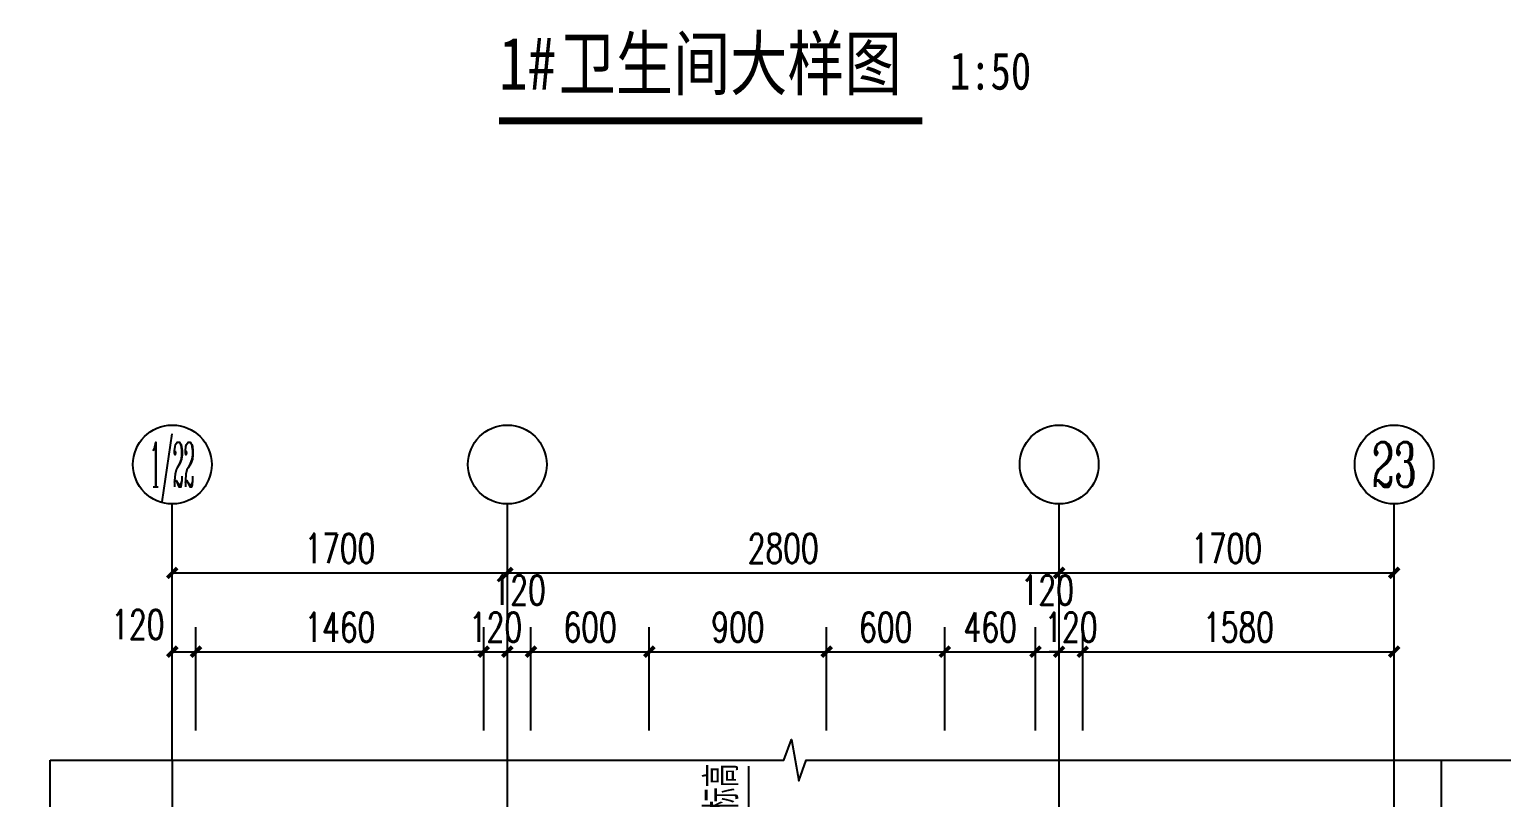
# Model space of a CAD drawing. Extents: x 13898408 to 14113608, y -853943 to -68012.
# Drawn here: x 14094817 to 14102287, y -840368 to -836469 of the extents above; entities that cross this region are included whole.
import ezdxf
from ezdxf.enums import TextEntityAlignment as Align

# ---------------------------------------------------------------- set-up
doc = ezdxf.new("R2010")
doc.units = 0
doc.header["$LTSCALE"] = 1000
doc.header["$MEASUREMENT"] = 0
doc.linetypes.add('DOTE', pattern=[2.42, 2, -0.2, 0.02, -0.2])
for name, color, linetype in [('AXIS', 3, 'Continuous'), ('AXIS_TEXT', 7, 'Continuous'), ('DIM_ELEV', 3, 'Continuous'), ('DIM_SYMB', 3, 'Continuous'), ('DOTE', 1, 'DOTE'), ('PUB_TEXT', 7, 'Continuous'), ('WALL-PARAPET', 6, 'Continuous')]:
    doc.layers.add(name, color=color, linetype=linetype)
doc.styles.add('_TCH_AXIS', font='COMPLEX', dxfattribs={"bigfont": 'GBCBIG'})
doc.styles.add('_TCH_DIM', font='SIMPLEX', dxfattribs={"bigfont": 'GBCBIG'})
doc.styles.add('_TCH_DIM_T3', font='SIMPLEX', dxfattribs={"width": 0.705882, "bigfont": 'GBCBIG'})
doc.styles.add('COMPLEX', font='COMPLEX')
doc.styles.add('YAYA', font='', dxfattribs={"width": 0.8, "height": 1})
doc.styles.get('YAYA').set_extended_font_data('SimSun')
doc.dimstyles.new('_TCH_ARCH&&50', dxfattribs={"dimtxt": 148.75, "dimasz": 50, "dimexe": 125, "dimexo": 150, "dimgap": 50, "dimtad": 1, "dimdec": 0, "dimzin": 0, "dimdsep": 46, "dimtxsty": '_TCH_DIM_T3', "dimblk": 'ARCHTICK', "dimcen": 0.09, "dimclrt": 7, "dimazin": 2, "dimtfac": 1, "dimtdec": 0, "dimtix": 1, "dimtmove": 2, "dimatfit": 3, "dimfxl": 0, "dimtolj": 1, "dimtzin": 0, "dimarcsym": 0})

# ---------------------------------------------------------------- blocks, each defined once
blk = doc.blocks.new('_AXISO')
blk.add_circle((0, 0), 0.5)
at = {"layer": 'AXIS_TEXT', "style": 'COMPLEX', "width": 1.041667}
blk.add_attdef('A', text='', height=0.56, dxfattribs=at).set_placement((-0.25, -0.28), (0.25, -0.28), align=Align.FIT)
blk = doc.blocks.new('_ArchTick')
at = {"color": 0, "linetype": 'ByBlock', "const_width": 0.4}
blk.add_lwpolyline([(-0.5, -0.5), (0.5, 0.5)], dxfattribs=at)
blk = doc.blocks.new('*D817')
at = {"layer": 'AXIS', "color": 0, "lineweight": -2}
for p, q in [((14095541.8, -840027.4), (14095541.8, -839102.4)), ((14097241.8, -840027.4), (14097241.8, -839102.4)), ((14095541.8, -839227.4), (14097241.8, -839227.4))]:
    blk.add_line(p, q, dxfattribs=at)
at = {"layer": 'Defpoints', "color": 0}
for p in [(14097241.8, -839227.4), (14095541.8, -840177.4), (14097241.8, -840177.4)]:
    blk.add_point(p, dxfattribs=at)
at = {"layer": 'AXIS', "color": 0, "lineweight": -2, "xscale": 50, "yscale": 50, "zscale": 50, "rotation": 180}
blk.add_blockref('_ArchTick', (14095541.8, -839227.4), dxfattribs=at)
at = {"layer": 'AXIS', "color": 0, "lineweight": -2, "xscale": 50, "yscale": 50, "zscale": 50}
blk.add_blockref('_ArchTick', (14097241.8, -839227.4), dxfattribs=at)
at = {"layer": 'AXIS', "color": 7, "insert": (14096391.8, -839103.1), "char_height": 148.75, "attachment_point": 5, "style": '_TCH_DIM_T3'}
blk.add_mtext('\\A1;1700', dxfattribs=at)
blk = doc.blocks.new('*D818')
at = {"layer": 'AXIS', "color": 0, "lineweight": -2}
for p, q in [((14097241.8, -840027.4), (14097241.8, -839102.4)), ((14100041.8, -840027.4), (14100041.8, -839102.4)), ((14097241.8, -839227.4), (14100041.8, -839227.4))]:
    blk.add_line(p, q, dxfattribs=at)
at = {"layer": 'Defpoints', "color": 0}
for p in [(14100041.8, -839227.4), (14097241.8, -840177.4), (14100041.8, -840177.4)]:
    blk.add_point(p, dxfattribs=at)
at = {"layer": 'AXIS', "color": 0, "lineweight": -2, "xscale": 50, "yscale": 50, "zscale": 50, "rotation": 180}
blk.add_blockref('_ArchTick', (14097241.8, -839227.4), dxfattribs=at)
at = {"layer": 'AXIS', "color": 0, "lineweight": -2, "xscale": 50, "yscale": 50, "zscale": 50}
blk.add_blockref('_ArchTick', (14100041.8, -839227.4), dxfattribs=at)
at = {"layer": 'AXIS', "color": 7, "insert": (14098641.8, -839103.1), "char_height": 148.75, "attachment_point": 5, "style": '_TCH_DIM_T3'}
blk.add_mtext('\\A1;2800', dxfattribs=at)
blk = doc.blocks.new('*D819')
at = {"layer": 'AXIS', "color": 0, "lineweight": -2}
for p, q in [((14100041.8, -840027.4), (14100041.8, -839102.4)), ((14101741.8, -840027.4), (14101741.8, -839102.4)), ((14100041.8, -839227.4), (14101741.8, -839227.4))]:
    blk.add_line(p, q, dxfattribs=at)
at = {"layer": 'Defpoints', "color": 0}
for p in [(14101741.8, -839227.4), (14100041.8, -840177.4), (14101741.8, -840177.4)]:
    blk.add_point(p, dxfattribs=at)
at = {"layer": 'AXIS', "color": 0, "lineweight": -2, "xscale": 50, "yscale": 50, "zscale": 50, "rotation": 180}
blk.add_blockref('_ArchTick', (14100041.8, -839227.4), dxfattribs=at)
at = {"layer": 'AXIS', "color": 0, "lineweight": -2, "xscale": 50, "yscale": 50, "zscale": 50}
blk.add_blockref('_ArchTick', (14101741.8, -839227.4), dxfattribs=at)
at = {"layer": 'AXIS', "color": 7, "insert": (14100891.8, -839103.1), "char_height": 148.75, "attachment_point": 5, "style": '_TCH_DIM_T3'}
blk.add_mtext('\\A1;1700', dxfattribs=at)
blk = doc.blocks.new('*D820')
at = {"layer": 'AXIS', "color": 0, "lineweight": -2}
for p, q in [((14095541.8, -840027.4), (14095541.8, -839502.4)), ((14095661.8, -840027.4), (14095661.8, -839502.4)), ((14095541.8, -839627.4), (14095661.8, -839627.4))]:
    blk.add_line(p, q, dxfattribs=at)
at = {"layer": 'Defpoints', "color": 0}
for p in [(14095661.8, -839627.4), (14095541.8, -840177.4), (14095661.8, -840177.4)]:
    blk.add_point(p, dxfattribs=at)
at = {"layer": 'AXIS', "color": 0, "lineweight": -2, "xscale": 50, "yscale": 50, "zscale": 50, "rotation": 180}
blk.add_blockref('_ArchTick', (14095541.8, -839627.4), dxfattribs=at)
at = {"layer": 'AXIS', "color": 0, "lineweight": -2, "xscale": 50, "yscale": 50, "zscale": 50}
blk.add_blockref('_ArchTick', (14095661.8, -839627.4), dxfattribs=at)
at = {"layer": 'AXIS', "color": 7, "insert": (14095366.8, -839489.9), "char_height": 148.75, "attachment_point": 5, "style": '_TCH_DIM_T3'}
blk.add_mtext('\\A1;120', dxfattribs=at)
blk = doc.blocks.new('*D821')
at = {"layer": 'AXIS', "color": 0, "lineweight": -2}
for p, q in [((14095661.8, -840027.4), (14095661.8, -839502.4)), ((14097121.8, -840027.4), (14097121.8, -839502.4)), ((14095661.8, -839627.4), (14097121.8, -839627.4))]:
    blk.add_line(p, q, dxfattribs=at)
at = {"layer": 'Defpoints', "color": 0}
for p in [(14097121.8, -839627.4), (14095661.8, -840177.4), (14097121.8, -840177.4)]:
    blk.add_point(p, dxfattribs=at)
at = {"layer": 'AXIS', "color": 0, "lineweight": -2, "xscale": 50, "yscale": 50, "zscale": 50, "rotation": 180}
blk.add_blockref('_ArchTick', (14095661.8, -839627.4), dxfattribs=at)
at = {"layer": 'AXIS', "color": 0, "lineweight": -2, "xscale": 50, "yscale": 50, "zscale": 50}
blk.add_blockref('_ArchTick', (14097121.8, -839627.4), dxfattribs=at)
at = {"layer": 'AXIS', "color": 7, "insert": (14096391.8, -839503.1), "char_height": 148.75, "attachment_point": 5, "style": '_TCH_DIM_T3'}
blk.add_mtext('\\A1;1460', dxfattribs=at)
blk = doc.blocks.new('*D822')
at = {"layer": 'AXIS', "color": 0, "lineweight": -2}
for p, q in [((14097121.8, -840027.4), (14097121.8, -839502.4)), ((14097241.8, -840027.4), (14097241.8, -839502.4)), ((14097121.8, -839627.4), (14097071.8, -839627.4)), ((14097121.8, -839627.4), (14097241.8, -839627.4)), ((14097241.8, -839627.4), (14097291.8, -839627.4))]:
    blk.add_line(p, q, dxfattribs=at)
at = {"layer": 'Defpoints', "color": 0}
for p in [(14097241.8, -839627.4), (14097121.8, -840177.4), (14097241.8, -840177.4)]:
    blk.add_point(p, dxfattribs=at)
at = {"layer": 'AXIS', "color": 0, "lineweight": -2, "xscale": 50, "yscale": 50, "zscale": 50}
blk.add_blockref('_ArchTick', (14097121.8, -839627.4), dxfattribs=at)
at = {"layer": 'AXIS', "color": 0, "lineweight": -2, "xscale": 50, "yscale": 50, "zscale": 50, "rotation": 180}
blk.add_blockref('_ArchTick', (14097241.8, -839627.4), dxfattribs=at)
at = {"layer": 'AXIS', "color": 7, "insert": (14097181.8, -839503.1), "char_height": 148.75, "attachment_point": 5, "style": '_TCH_DIM_T3'}
blk.add_mtext('\\A1;120', dxfattribs=at)
blk = doc.blocks.new('*D823')
at = {"layer": 'AXIS', "color": 0, "lineweight": -2}
for p, q in [((14097241.8, -840027.4), (14097241.8, -839502.4)), ((14097361.8, -840027.4), (14097361.8, -839502.4)), ((14097241.8, -839627.4), (14097361.8, -839627.4))]:
    blk.add_line(p, q, dxfattribs=at)
at = {"layer": 'Defpoints', "color": 0}
for p in [(14097361.8, -839627.4), (14097241.8, -840177.4), (14097361.8, -840177.4)]:
    blk.add_point(p, dxfattribs=at)
at = {"layer": 'AXIS', "color": 0, "lineweight": -2, "xscale": 50, "yscale": 50, "zscale": 50, "rotation": 180}
blk.add_blockref('_ArchTick', (14097241.8, -839627.4), dxfattribs=at)
at = {"layer": 'AXIS', "color": 0, "lineweight": -2, "xscale": 50, "yscale": 50, "zscale": 50}
blk.add_blockref('_ArchTick', (14097361.8, -839627.4), dxfattribs=at)
at = {"layer": 'AXIS', "color": 7, "insert": (14097301.8, -839314.9), "char_height": 148.75, "attachment_point": 5, "style": '_TCH_DIM_T3'}
blk.add_mtext('\\A1;120', dxfattribs=at)
blk = doc.blocks.new('*D824')
at = {"layer": 'AXIS', "color": 0, "lineweight": -2}
for p, q in [((14097361.8, -840027.4), (14097361.8, -839502.4)), ((14097961.8, -840027.4), (14097961.8, -839502.4)), ((14097361.8, -839627.4), (14097961.8, -839627.4))]:
    blk.add_line(p, q, dxfattribs=at)
at = {"layer": 'Defpoints', "color": 0}
for p in [(14097961.8, -839627.4), (14097361.8, -840177.4), (14097961.8, -840177.4)]:
    blk.add_point(p, dxfattribs=at)
at = {"layer": 'AXIS', "color": 0, "lineweight": -2, "xscale": 50, "yscale": 50, "zscale": 50, "rotation": 180}
blk.add_blockref('_ArchTick', (14097361.8, -839627.4), dxfattribs=at)
at = {"layer": 'AXIS', "color": 0, "lineweight": -2, "xscale": 50, "yscale": 50, "zscale": 50}
blk.add_blockref('_ArchTick', (14097961.8, -839627.4), dxfattribs=at)
at = {"layer": 'AXIS', "color": 7, "insert": (14097661.8, -839503.1), "char_height": 148.75, "attachment_point": 5, "style": '_TCH_DIM_T3'}
blk.add_mtext('\\A1;600', dxfattribs=at)
blk = doc.blocks.new('*D825')
at = {"layer": 'AXIS', "color": 0, "lineweight": -2}
for p, q in [((14097961.8, -840027.4), (14097961.8, -839502.4)), ((14098861.8, -840027.4), (14098861.8, -839502.4)), ((14097961.8, -839627.4), (14098861.8, -839627.4))]:
    blk.add_line(p, q, dxfattribs=at)
at = {"layer": 'Defpoints', "color": 0}
for p in [(14098861.8, -839627.4), (14097961.8, -840177.4), (14098861.8, -840177.4)]:
    blk.add_point(p, dxfattribs=at)
at = {"layer": 'AXIS', "color": 0, "lineweight": -2, "xscale": 50, "yscale": 50, "zscale": 50, "rotation": 180}
blk.add_blockref('_ArchTick', (14097961.8, -839627.4), dxfattribs=at)
at = {"layer": 'AXIS', "color": 0, "lineweight": -2, "xscale": 50, "yscale": 50, "zscale": 50}
blk.add_blockref('_ArchTick', (14098861.8, -839627.4), dxfattribs=at)
at = {"layer": 'AXIS', "color": 7, "insert": (14098411.8, -839503.1), "char_height": 148.75, "attachment_point": 5, "style": '_TCH_DIM_T3'}
blk.add_mtext('\\A1;900', dxfattribs=at)
blk = doc.blocks.new('*D826')
at = {"layer": 'AXIS', "color": 0, "lineweight": -2}
for p, q in [((14098861.8, -840027.4), (14098861.8, -839502.4)), ((14099461.8, -840027.4), (14099461.8, -839502.4)), ((14098861.8, -839627.4), (14099461.8, -839627.4))]:
    blk.add_line(p, q, dxfattribs=at)
at = {"layer": 'Defpoints', "color": 0}
for p in [(14099461.8, -839627.4), (14098861.8, -840177.4), (14099461.8, -840177.4)]:
    blk.add_point(p, dxfattribs=at)
at = {"layer": 'AXIS', "color": 0, "lineweight": -2, "xscale": 50, "yscale": 50, "zscale": 50, "rotation": 180}
blk.add_blockref('_ArchTick', (14098861.8, -839627.4), dxfattribs=at)
at = {"layer": 'AXIS', "color": 0, "lineweight": -2, "xscale": 50, "yscale": 50, "zscale": 50}
blk.add_blockref('_ArchTick', (14099461.8, -839627.4), dxfattribs=at)
at = {"layer": 'AXIS', "color": 7, "insert": (14099161.8, -839503.1), "char_height": 148.75, "attachment_point": 5, "style": '_TCH_DIM_T3'}
blk.add_mtext('\\A1;600', dxfattribs=at)
blk = doc.blocks.new('*D827')
at = {"layer": 'AXIS', "color": 0, "lineweight": -2}
for p, q in [((14099461.8, -840027.4), (14099461.8, -839502.4)), ((14099921.8, -840027.4), (14099921.8, -839502.4)), ((14099461.8, -839627.4), (14099921.8, -839627.4))]:
    blk.add_line(p, q, dxfattribs=at)
at = {"layer": 'Defpoints', "color": 0}
for p in [(14099921.8, -839627.4), (14099461.8, -840177.4), (14099921.8, -840177.4)]:
    blk.add_point(p, dxfattribs=at)
at = {"layer": 'AXIS', "color": 0, "lineweight": -2, "xscale": 50, "yscale": 50, "zscale": 50, "rotation": 180}
blk.add_blockref('_ArchTick', (14099461.8, -839627.4), dxfattribs=at)
at = {"layer": 'AXIS', "color": 0, "lineweight": -2, "xscale": 50, "yscale": 50, "zscale": 50}
blk.add_blockref('_ArchTick', (14099921.8, -839627.4), dxfattribs=at)
at = {"layer": 'AXIS', "color": 7, "insert": (14099691.8, -839503.1), "char_height": 148.75, "attachment_point": 5, "style": '_TCH_DIM_T3'}
blk.add_mtext('\\A1;460', dxfattribs=at)
blk = doc.blocks.new('*D828')
at = {"layer": 'AXIS', "color": 0, "lineweight": -2}
for p, q in [((14099921.8, -840027.4), (14099921.8, -839502.4)), ((14100041.8, -840027.4), (14100041.8, -839502.4)), ((14099921.8, -839627.4), (14100041.8, -839627.4))]:
    blk.add_line(p, q, dxfattribs=at)
at = {"layer": 'Defpoints', "color": 0}
for p in [(14100041.8, -839627.4), (14099921.8, -840177.4), (14100041.8, -840177.4)]:
    blk.add_point(p, dxfattribs=at)
at = {"layer": 'AXIS', "color": 0, "lineweight": -2, "xscale": 50, "yscale": 50, "zscale": 50, "rotation": 180}
blk.add_blockref('_ArchTick', (14099921.8, -839627.4), dxfattribs=at)
at = {"layer": 'AXIS', "color": 0, "lineweight": -2, "xscale": 50, "yscale": 50, "zscale": 50}
blk.add_blockref('_ArchTick', (14100041.8, -839627.4), dxfattribs=at)
at = {"layer": 'AXIS', "color": 7, "insert": (14099981.8, -839314.9), "char_height": 148.75, "attachment_point": 5, "style": '_TCH_DIM_T3'}
blk.add_mtext('\\A1;120', dxfattribs=at)
blk = doc.blocks.new('*D829')
at = {"layer": 'AXIS', "color": 0, "lineweight": -2}
for p, q in [((14100041.8, -840027.4), (14100041.8, -839502.4)), ((14100161.8, -840027.4), (14100161.8, -839502.4)), ((14100041.8, -839627.4), (14099991.8, -839627.4)), ((14100041.8, -839627.4), (14100161.8, -839627.4)), ((14100161.8, -839627.4), (14100211.8, -839627.4))]:
    blk.add_line(p, q, dxfattribs=at)
at = {"layer": 'Defpoints', "color": 0}
for p in [(14100161.8, -839627.4), (14100041.8, -840177.4), (14100161.8, -840177.4)]:
    blk.add_point(p, dxfattribs=at)
at = {"layer": 'AXIS', "color": 0, "lineweight": -2, "xscale": 50, "yscale": 50, "zscale": 50}
blk.add_blockref('_ArchTick', (14100041.8, -839627.4), dxfattribs=at)
at = {"layer": 'AXIS', "color": 0, "lineweight": -2, "xscale": 50, "yscale": 50, "zscale": 50, "rotation": 180}
blk.add_blockref('_ArchTick', (14100161.8, -839627.4), dxfattribs=at)
at = {"layer": 'AXIS', "color": 7, "insert": (14100101.8, -839503.1), "char_height": 148.75, "attachment_point": 5, "style": '_TCH_DIM_T3'}
blk.add_mtext('\\A1;120', dxfattribs=at)
blk = doc.blocks.new('*D830')
at = {"layer": 'AXIS', "color": 0, "lineweight": -2}
for p, q in [((14100161.8, -840027.4), (14100161.8, -839502.4)), ((14101741.8, -840027.4), (14101741.8, -839502.4)), ((14100161.8, -839627.4), (14101741.8, -839627.4))]:
    blk.add_line(p, q, dxfattribs=at)
at = {"layer": 'Defpoints', "color": 0}
for p in [(14101741.8, -839627.4), (14100161.8, -840177.4), (14101741.8, -840177.4)]:
    blk.add_point(p, dxfattribs=at)
at = {"layer": 'AXIS', "color": 0, "lineweight": -2, "xscale": 50, "yscale": 50, "zscale": 50, "rotation": 180}
blk.add_blockref('_ArchTick', (14100161.8, -839627.4), dxfattribs=at)
at = {"layer": 'AXIS', "color": 0, "lineweight": -2, "xscale": 50, "yscale": 50, "zscale": 50}
blk.add_blockref('_ArchTick', (14101741.8, -839627.4), dxfattribs=at)
at = {"layer": 'AXIS', "color": 7, "insert": (14100951.8, -839503.1), "char_height": 148.75, "attachment_point": 5, "style": '_TCH_DIM_T3'}
blk.add_mtext('\\A1;1580', dxfattribs=at)

msp = doc.modelspace()

# ---------------------------------------------------------------- linework, layer by layer
at = {"layer": 'AXIS'}
for p, q in [((14095541.8, -840177.4), (14095541.8, -838877.4)), ((14097241.8, -840177.4), (14097241.8, -838877.4)), ((14100041.8, -840177.4), (14100041.8, -838877.4)), ((14101741.8, -840177.4), (14101741.8, -838877.4))]:
    msp.add_line(p, q, dxfattribs=at)
at = {"layer": 'DIM_ELEV'}
msp.add_line((14098466.8, -840883.8), (14098466.8, -840208.1), dxfattribs=at)
at = {"layer": 'DIM_SYMB', "const_width": 35}
msp.add_lwpolyline([(14097200, -836933.1), (14099346.9, -836933.1)], dxfattribs=at)
at = {"layer": 'DIM_SYMB'}
for points in [[(14094921.8, -840177.4), (14098645.5, -840177.4), (14098683.7, -840072.4), (14098720.8, -840282.4), (14098758, -840177.4), (14102481.8, -840177.4)], [(14094921.8, -846637.4), (14094921.8, -843463.7), (14094816.8, -843425.5), (14095026.8, -843388.4), (14094921.8, -843351.2), (14094921.8, -840177.4)]]:
    msp.add_lwpolyline(points, dxfattribs=at)
at = {"layer": 'DOTE'}
for p, q in [((14095541.8, -840177.4), (14095541.8, -846637.4)), ((14097241.8, -842897.4), (14097241.8, -840177.4)), ((14100041.8, -842897.4), (14100041.8, -840177.4)), ((14101741.8, -846637.4), (14101741.8, -840177.4))]:
    msp.add_line(p, q, dxfattribs=at)
at = {"layer": 'WALL-PARAPET'}
for p, q in [((14101741.8, -840677.4), (14101741.8, -840177.4)), ((14101741.8, -840177.4), (14101981.8, -840177.4)), ((14101981.8, -840797.4), (14101981.8, -840177.4))]:
    msp.add_line(p, q, dxfattribs=at)

# ---------------------------------------------------------------- block references
at = {"layer": 'AXIS'}
ref = msp.add_blockref('_AXISO', (14095541.8, -838677.4), dxfattribs=dict(at, xscale=400, yscale=400, zscale=400))
ref.add_attrib('A', '1/22', dxfattribs={"layer": 'AXIS_TEXT', "ltscale": 0.5, "height": 226.27, "style": '_TCH_AXIS', "width": 0.295775}).set_placement((14095428.6, -838790.6), (14095654.9, -838790.6), align=Align.FIT)
at = {"layer": 'AXIS', "xscale": 400, "yscale": 400, "zscale": 400}
for p in [(14097241.8, -838677.4), (14100041.8, -838677.4)]:
    msp.add_blockref('_AXISO', p, dxfattribs=at)
at = {"layer": 'AXIS'}
ref = msp.add_blockref('_AXISO', (14101741.8, -838677.4), dxfattribs=dict(at, xscale=400, yscale=400, zscale=400))
ref.add_attrib('A', '23', dxfattribs={"layer": 'AXIS_TEXT', "ltscale": 0.5, "height": 226.27, "style": '_TCH_AXIS', "width": 0.617647}).set_placement((14101628.6, -838790.6), (14101854.9, -838790.6), align=Align.FIT)

# ---------------------------------------------------------------- texts
at = {"layer": 'PUB_TEXT', "style": 'YAYA', "width": 0.8}
for s, height, p in [('卫生间大样图', 265.82, (14097502.4, -836774.5)), ('1#', 265.82, (14097200, -836774.5)), ('1:50', 189.87, (14099486.9, -836774.5))]:
    msp.add_text(s, height=height, dxfattribs=at).set_placement(p)
at = {"layer": 'PUB_TEXT', "style": '_TCH_DIM'}
msp.add_text('楼面标高', height=168.79, rotation=90, dxfattribs=at).set_placement((14098414.3, -840681.1))

# ---------------------------------------------------------------- dimensions: what is measured, and where the dimension line sits
at = {"layer": 'AXIS'}
for p1, p2, distance, text, picture, middle in [((14095541.8, -840177.4), (14097241.8, -840177.4), 950, '1700', '*D817', (14096391.8, -839103.1)), ((14097241.8, -840177.4), (14100041.8, -840177.4), 950, '2800', '*D818', (14098641.8, -839103.1)), ((14100041.8, -840177.4), (14101741.8, -840177.4), 950, '1700', '*D819', (14100891.8, -839103.1)), ((14095661.8, -840177.4), (14097121.8, -840177.4), 550, '1460', '*D821', (14096391.8, -839503.1)), ((14097121.8, -840177.4), (14097241.8, -840177.4), 550, '120', '*D822', (14097181.8, -839503.1)), ((14097361.8, -840177.4), (14097961.8, -840177.4), 550, '600', '*D824', (14097661.8, -839503.1)), ((14097961.8, -840177.4), (14098861.8, -840177.4), 550, '900', '*D825', (14098411.8, -839503.1)), ((14098861.8, -840177.4), (14099461.8, -840177.4), 550, '600', '*D826', (14099161.8, -839503.1)), ((14099461.8, -840177.4), (14099921.8, -840177.4), 550, '460', '*D827', (14099691.8, -839503.1)), ((14100041.8, -840177.4), (14100161.8, -840177.4), 550, '120', '*D829', (14100101.8, -839503.1)), ((14100161.8, -840177.4), (14101741.8, -840177.4), 550, '1580', '*D830', (14100951.8, -839503.1))]:
    dim = msp.add_aligned_dim(p1=p1, p2=p2, distance=distance, text=text, dimstyle='_TCH_ARCH&&50', dxfattribs=at)
    dim.commit()
    dim.dimension.update_dxf_attribs({"geometry": picture, "text_midpoint": middle})
for base, p1, p2, picture, middle in [((14097361.8, -839627.4), (14097241.8, -840177.4), (14097361.8, -840177.4), '*D823', (14097301.8, -839314.9)), ((14100041.8, -839627.4), (14099921.8, -840177.4), (14100041.8, -840177.4), '*D828', (14099981.8, -839314.9)), ((14095661.8, -839627.4), (14095541.8, -840177.4), (14095661.8, -840177.4), '*D820', (14095366.8, -839489.9))]:
    dim = msp.add_linear_dim(base=base, p1=p1, p2=p2, angle=360, text='120', dimstyle='_TCH_ARCH&&50', dxfattribs=at)
    dim.commit()
    dim.dimension.update_dxf_attribs({"geometry": picture, "text_midpoint": middle, "dimtype": 161})

doc.saveas('drawing.dxf')
